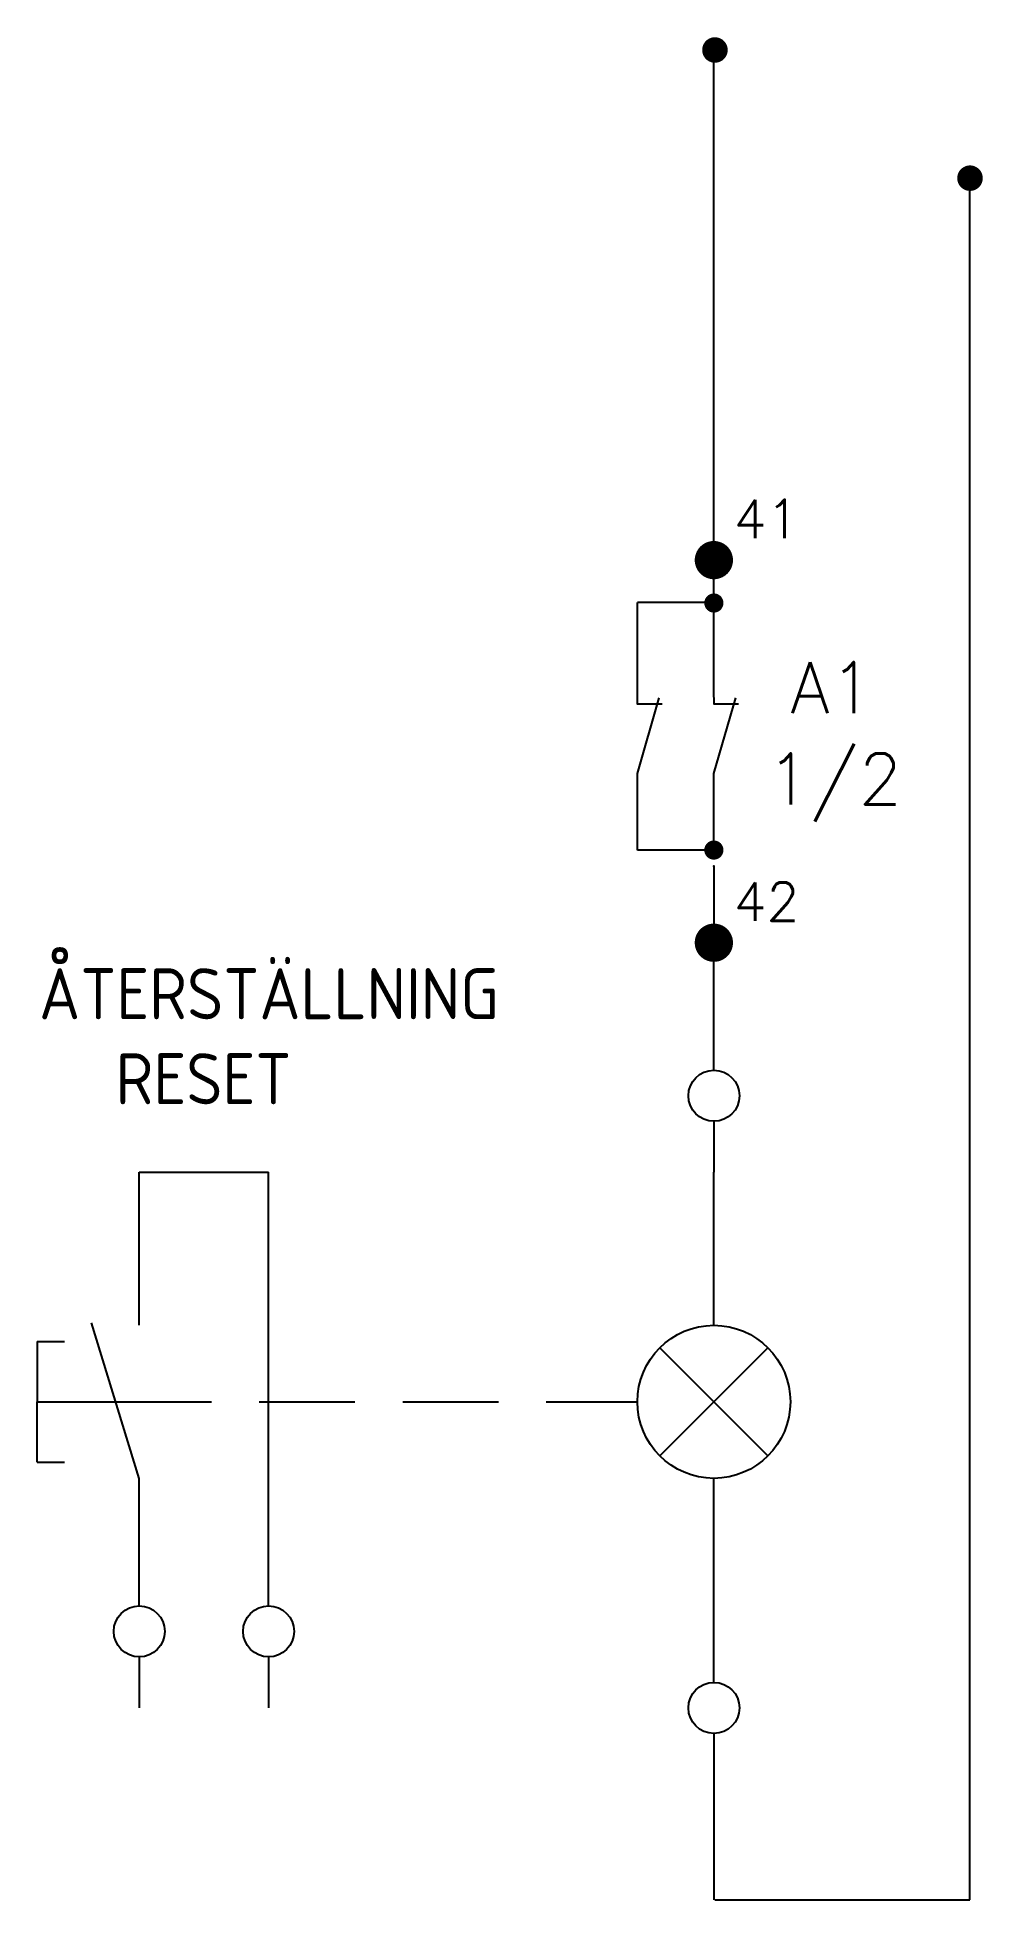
# Model space of a CAD drawing. Extents: x -26.6 to 10.5, y -72.5 to 0.5.
import ezdxf
from ezdxf.enums import TextEntityAlignment as Align

# ---------------------------------------------------------------- set-up
doc = ezdxf.new("R2010")
doc.units = 0
doc.header["$LTSCALE"] = 7.5
doc.linetypes.add('DASHED', pattern=[0.75, 0.5, -0.25])
doc.layers.get('0').update_dxf_attribs({"linetype": 'CONTINUOUS'})
doc.styles.add('ISO', font='iso', dxfattribs={"bigfont": 'elprocad'})
doc.styles.add('T15', font='ROMANS.SHX', dxfattribs={"height": 1.5})
doc.styles.add('T20', font='ROMANS.SHX', dxfattribs={"height": 2})

# ---------------------------------------------------------------- blocks, each defined once
blk = doc.blocks.new('TK1NO')
for p, q in [((0, 9), (0, 12)), ((0, 3), (-1.871, 9.095)), ((-4, 8.37), (-2.93, 8.37)), ((-4, 8.37), (-4, 6)), ((-4, 3.63), (-4, 6)), ((-4, 3.63), (-2.93, 3.63)), ((0, 0), (0, 3))]:
    blk.add_line(p, q)
at = {"linetype": 'Continuous'}
blk.add_line((-4, 6), (-0.921, 6), dxfattribs=at)
at = {"color": 1, "style": 'T15'}
for tag, p in [('13', (0.933, 9.75)), ('14', (0.933, 0.883))]:
    blk.add_attdef(tag, p, '', height=1.5, dxfattribs=at)
at = {"color": 1, "style": 'T20'}
blk.add_attdef('S2', text='', height=2, dxfattribs=at).set_placement((-4, 0), align=Align.CENTER)
blk = doc.blocks.new('PLINT')
for points in [[(0, 1), (0, 3)], [(0, -1), (0, -3)]]:
    blk.add_lwpolyline(points)
blk.add_circle((0, 0), 1)
at = {"color": 1, "style": 'T15'}
blk.add_attdef('P1', (0.628, 1.627), '', height=1.5, dxfattribs=at)
blk = doc.blocks.new('JSB4142')
for p, q in [((0, 9.633), (0, 15.633)), ((0, 15), (0, 15)), ((-3, 9.633), (-3, 13.337)), ((0, 13.337), (-3, 13.337)), ((-3, 6.633), (-2.14, 9.598)), ((0, 6.633), (0.86, 9.598)), ((-3, 3.633), (-3, 6.633)), ((0, 3.633), (0, 6.633)), ((0, 3.633), (-3, 3.633)), ((0, 3), (0, 0))]:
    blk.add_line(p, q)
for points, const_width in [([(-0.375, 15, 1), (0.375, 15, 1)], 0.75), ([(-0.188, 13.318, 1), (0.188, 13.318, 1)], 0.375), ([(-0.188, 3.633, 1), (0.188, 3.633, 1)], 0.375), ([(-0.375, 0, 1), (0.375, 0, 1)], 0.75)]:
    blk.add_lwpolyline(points, format="xyb", close=True, dxfattribs=dict(const_width=const_width))
for points in [[(-3.005, 9.617), (-3.005, 9.366), (-2.033, 9.366)], [(-0.005, 9.617), (-0.005, 9.366), (0.967, 9.366)]]:
    blk.add_lwpolyline(points)
blk.add_point((0, 3))
at = {"style": 'T15'}
for s, p in [('41', (0.777, 15.864)), ('42', (0.777, 0.864))]:
    blk.add_text(s, height=1.5, dxfattribs=at).set_placement(p)
at = {"color": 1, "style": 'T20'}
for tag, p in [('SM1', (3, 9)), ('HANV', (3, 5.571))]:
    blk.add_attdef(tag, p, '', height=2, dxfattribs=at)
blk = doc.blocks.new('LAMPA')
for p, q in [((0, 12), (0, 18)), ((-2.121, 11.121), (2.121, 6.879)), ((-2.121, 6.879), (2.121, 11.121)), ((0, 0), (0, 6))]:
    blk.add_line(p, q)
blk.add_circle((0, 9), 3)
at = {"color": 1, "style": 'T15'}
for tag, p in [('X1', (0.433, 12.75)), ('X2', (0.433, 3.883))]:
    blk.add_attdef(tag, p, '', height=1.5, dxfattribs=at)

msp = doc.modelspace()

# ---------------------------------------------------------------- linework, layer by layer
for p, q in [((-0.042, -20), (-0.042, 0)), ((10, -72.522), (10, -5)), ((-0.042, -38), (-0.042, -35)), ((-22.571, -44), (-17.5, -44)), ((-22.571, -47), (-22.571, -44)), ((-17.5, -59), (-17.5, -44)), ((-0.042, -68), (-0.042, -72.522)), ((0, -72.522), (10, -72.522))]:
    msp.add_line(p, q)
at = {"linetype": 'DASHED'}
msp.add_line((-23.492, -53), (-3.042, -53), dxfattribs=at)
at = {"const_width": 0.5}
for points in [[(-0.25, 0, 1), (0.25, 0, 1)], [(9.75, -5.025, 1), (10.25, -5.025, 1)]]:
    msp.add_lwpolyline(points, format="xyb", close=True, dxfattribs=at)

# ---------------------------------------------------------------- block references
ref = msp.add_blockref('JSB4142', (-0.042, -35))
ref.add_attrib('SM1', 'A1', (2.958, -26), dxfattribs={"color": 1, "height": 2, "style": 'T20'})
ref.add_attrib('HANV', '1/2', (2.028, -29.578), dxfattribs={"color": 1, "height": 2, "style": 'T20'})
for name, p in [('PLINT', (-0.042, -41)), ('LAMPA', (-0.042, -62)), ('TK1NO', (-22.571, -59)), ('PLINT', (-22.571, -62)), ('PLINT', (-17.5, -62)), ('PLINT', (-0.042, -65))]:
    msp.add_blockref(name, p)

# ---------------------------------------------------------------- texts
at = {"style": 'ISO'}
for s, p in [('ÅTERSTÄLLNING', (-26.5, -38)), ('RESET', (-23.5, -41.333))]:
    msp.add_text(s, height=2, dxfattribs=at).set_placement(p)

doc.saveas('drawing.dxf')
